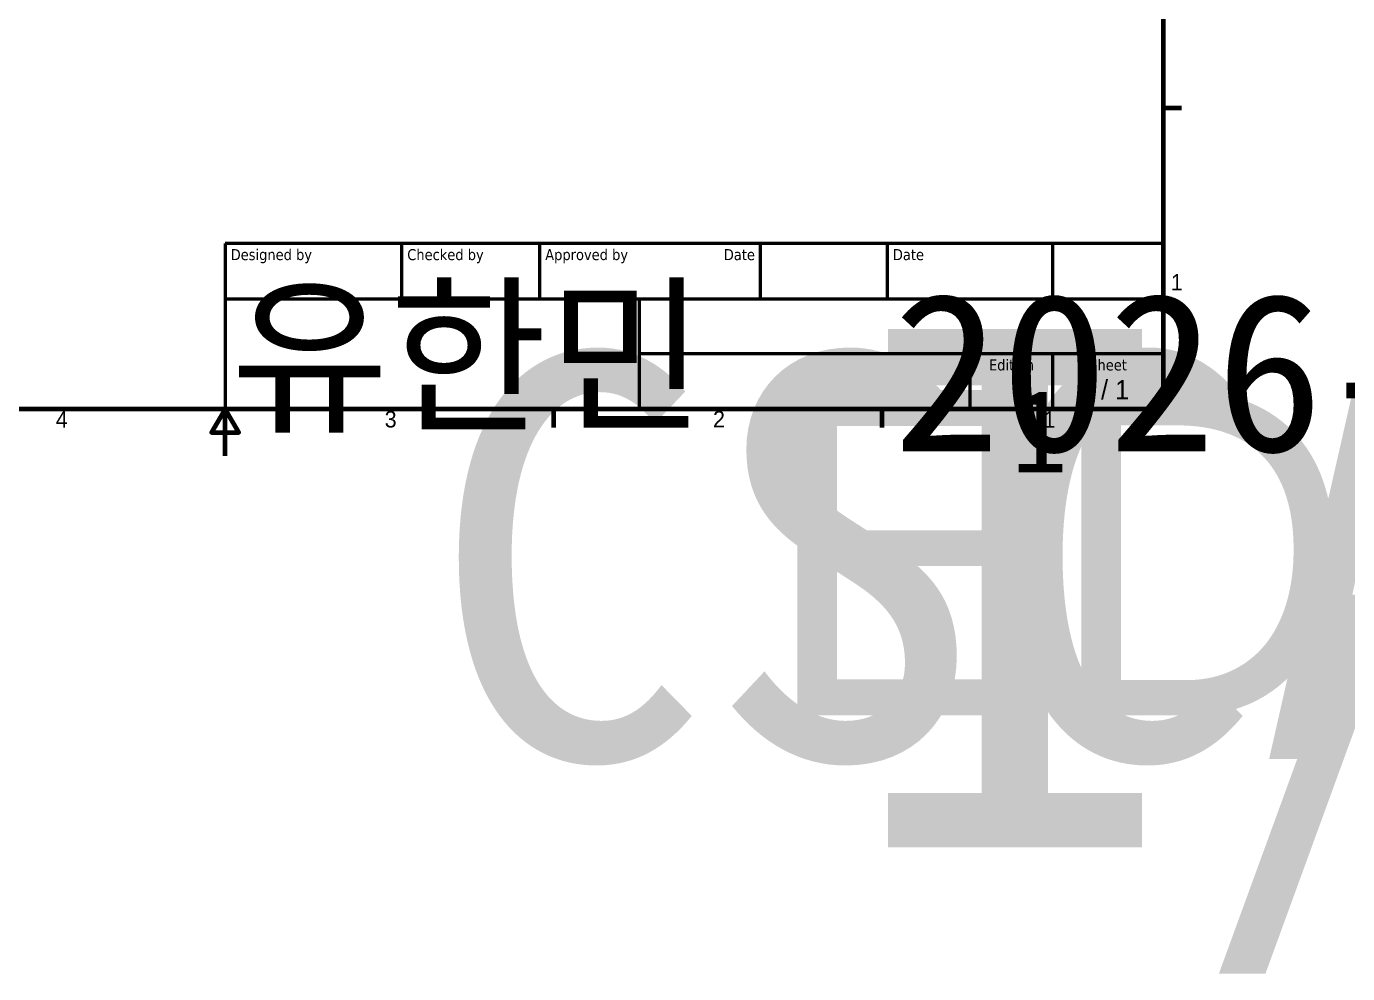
# Model space of a CAD drawing. Header units: millimetres. Extents: x 1550 to 4479, y -401 to 926.
# Drawn here: x 2096 to 3014, y -401 to 257 of the extents above; entities that cross this region are included whole.
import ezdxf
from ezdxf.enums import TextEntityAlignment as Align

# ---------------------------------------------------------------- set-up
doc = ezdxf.new("R2018")
doc.units = ezdxf.units.MM
doc.header["$LTSCALE"] = 3.5
doc.layers.get('0').update_dxf_attribs({"lineweight": 25})
doc.layers.add('경계(ISO)', color=7, linetype='Continuous', lineweight=70)
doc.layers.add('제목(ISO)', color=7, linetype='Continuous', lineweight=50)
doc.styles.get("Standard").update_dxf_attribs({"font": ''})
doc.styles.add('주 텍스트 (ISO)', font='')
doc.styles.add('텍스트 스타일41', font='')
doc.styles.get('Standard').set_extended_font_data('Gulim')
doc.styles.get('주 텍스트 (ISO)').set_extended_font_data('Gulim')
doc.styles.get('텍스트 스타일41').set_extended_font_data('Tahoma')

# ---------------------------------------------------------------- blocks, each defined once
blk = doc.blocks.new('경계 Default Border')
at = {"layer": '경계(ISO)'}
for p, q in [((410, 74.25), (413.9, 74.25)), ((280, 10), (280, 6.1)), ((350, 10), (350, 6.1))]:
    blk.add_line(p, q, dxfattribs=at)
at = {"layer": '경계(ISO)', "flags": 128}
for points in [[(10, 10), (10, 287), (410, 287), (410, 10), (10, 10)], [(210, 0), (210, 10), (207.11, 5), (212.89, 5), (210, 10)]]:
    blk.add_lwpolyline(points, dxfattribs=at)
at = {"layer": '경계(ISO)', "char_height": 3.5, "attachment_point": 7}
for s, insert in [('1', (411.62, 35.29)), ('4', (173.88, 6.02)), ('3', (244.01, 6.02)), ('2', (314.01, 6.1)), ('1', (384.47, 6.01))]:
    blk.add_mtext(s, dxfattribs=dict(at, insert=insert))
blk = doc.blocks.new('제목 블록 ISO')
at = {"layer": '제목(ISO)'}
for p, q in [((270.07, 130), (100.07, 130)), ((100.07, 130), (100.07, 100)), ((132.07, 120), (132.07, 130)), ((157.07, 120), (157.07, 130)), ((197.07, 120), (197.07, 130)), ((220.07, 120), (220.07, 130)), ((250.07, 120), (250.07, 130)), ((270.07, 100), (270.07, 130)), ((100.07, 120), (270.07, 120)), ((175.07, 120), (175.07, 100)), ((270.07, 110), (175.07, 110)), ((235.07, 100), (235.07, 110)), ((250.07, 100), (250.07, 110)), ((100.07, 100), (270.07, 100))]:
    blk.add_line(p, q, dxfattribs=at)
at = {"layer": '제목(ISO)', "style": '텍스트 스타일41'}
for s, p in [('Designed by', (101.07, 129)), ('Checked by', (133.07, 129)), ('Approved by', (158.07, 129)), ('Date', (221.07, 129))]:
    blk.add_text(s, height=2, dxfattribs=at).set_placement(p, align=Align.TOP_LEFT)
blk.add_text('Date', height=2, dxfattribs=at).set_placement((196.07, 129), align=Align.TOP_RIGHT)
for s, p in [('Edition', (242.57, 109)), ('Sheet', (260.07, 109))]:
    blk.add_text(s, height=2, dxfattribs=at).set_placement(p, align=Align.TOP_CENTER)
at = {"layer": '제목(ISO)', "style": '주 텍스트 (ISO)'}
blk.add_text('1 / 1 ', height=3.5, dxfattribs=at).set_placement((260.07, 103.5), align=Align.MIDDLE_CENTER)
at = {"layer": '제목(ISO)', "lineweight": 30, "flags": 104}
for tag, p in [('CHECKED_BY', (133.07, 121)), ('ENG_APPROVED_BY', (158.07, 121)), ('AUTHOR', (101.07, 121)), ('CREATION_DATE', (221.07, 121))]:
    blk.add_attdef(tag, text='', height=2.5, dxfattribs=at).set_placement(p, align=Align.BOTTOM_LEFT)
blk.add_attdef('ENG_APPROVAL_DATE', text='', height=2.5, dxfattribs=at).set_placement((196.07, 121), align=Align.BOTTOM_RIGHT)
for tag, p in [('TITLE', (222.57, 115)), ('COMPANY', (137.41, 109.96)), ('REVISION_NUMBER', (242.57, 103.5))]:
    blk.add_attdef(tag, text='', height=3.5, dxfattribs=at).set_placement(p, align=Align.MIDDLE_CENTER)
blk.add_attdef('PART_NUMBER', text='', height=3.5, dxfattribs=at).set_placement((176.07, 105), align=Align.MIDDLE_LEFT)

msp = doc.modelspace()

# ---------------------------------------------------------------- block references
at = {"color": 0, "xscale": 3.25923507, "yscale": 3.25923507, "zscale": 3.25923507}
msp.add_blockref('경계 Default Border', (1549.8234, -41.5043), dxfattribs=at)
at = {"color": 0}
ref = msp.add_blockref('제목 블록 ISO', (1850.5496, -392.3513), dxfattribs=dict(at, xscale=3.834394199999999, yscale=3.834394199999999, zscale=3.834394199999999))
lines = msp.add_mtext('I/O 모듈', dxfattribs={"layer": '제목(ISO)', "insert": (2660.461, 46.8622), "char_height": 360.43305, "attachment_point": 1})
ref.add_attrib('TITLE', '', (2660.461, 46.8622), dxfattribs={"flags": 104}).embed_mtext(lines)
lines = msp.add_mtext('{\\f굴림|b0|i0|c129|p50;EDIO 32/32}', dxfattribs={"layer": '제목(ISO)', "insert": (2607.4768, 4.3148), "char_height": 226.229258, "attachment_point": 1})
ref.add_attrib('PART_NUMBER', '', (2607.4768, 4.3148), dxfattribs={"flags": 104}).embed_mtext(lines)
lines = msp.add_mtext('CSCAM', dxfattribs={"layer": '제목(ISO)', "insert": (2377.451, 29.2716), "char_height": 281.35994, "attachment_point": 1})
ref.add_attrib('COMPANY', '', (2377.451, 29.2716), dxfattribs={"flags": 104}).embed_mtext(lines)
lines = msp.add_mtext('{\\f굴림|b0|i0|c129|p50;유한민}', dxfattribs={"layer": '제목(ISO)', "insert": (2238.0972, 71.6104), "char_height": 87.70454, "attachment_point": 1})
ref.add_attrib('AUTHOR', '', (2238.0972, 71.6104), dxfattribs={"flags": 104}).embed_mtext(lines)
lines = msp.add_mtext('2026-07-29', dxfattribs={"layer": '제목(ISO)', "insert": (2698.2245, 71.6104), "char_height": 109.91875, "attachment_point": 1})
ref.add_attrib('CREATION_DATE', '', (2698.2245, 71.6104), dxfattribs={"flags": 104}).embed_mtext(lines)
lines = msp.add_mtext('1', dxfattribs={"layer": '제목(ISO)', "insert": (2780.664, 4.5085), "char_height": 57.5159, "attachment_point": 1})
ref.add_attrib('REVISION_NUMBER', '', (2780.664, 4.5085), dxfattribs={"flags": 104}).embed_mtext(lines)

doc.saveas('drawing.dxf')
